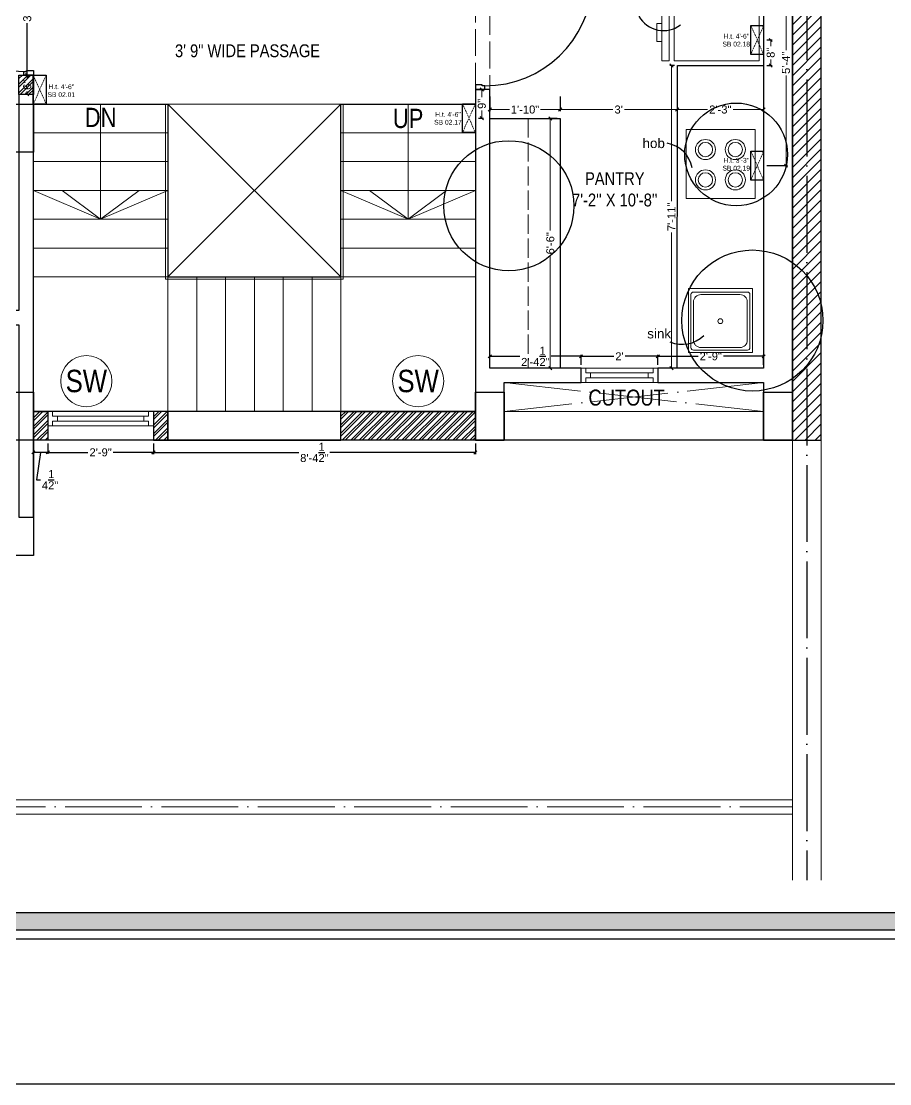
# Model space of a CAD drawing. Header units: millimetres. Extents: x 56222 to 3066687, y -650199 to -121287.
# Drawn here: x 148624.6 to 148895.7, y -177588 to -177256.2 of the extents above; entities that cross this region are included whole.
import ezdxf

# ---------------------------------------------------------------- set-up
doc = ezdxf.new("R2010")
doc.units = ezdxf.units.MM
doc.header["$MEASUREMENT"] = 0
doc.header["$PDMODE"] = 35
for name, pattern in [('ACAD_ISO02W100', [15, 12, -3]), ('ACAD_ISO04W100', [30, 24, -3, 0, -3]), ('DASHED', [0.75, 0.5, -0.25]), ('DASHED2', [0.375, 0.25, -0.125])]:
    doc.linetypes.add(name, pattern=pattern)
doc.layers.get('Defpoints').update_dxf_attribs({"color": 220})
for name, color, linetype in [('AR DOOR', 40, 'Continuous'), ('AR ELE-5', 134, 'Continuous'), ('str coll', 6, 'Continuous')]:
    doc.layers.add(name, color=color, linetype=linetype)
for name, color, linetype, lineweight in [('COLUMN', 1, 'Continuous', 30), ('dim05', 1, 'Continuous', 13), ('el', 7, 'Continuous', 20), ('ELEC-wires', 1, 'DASHED2', 13), ('Electrical', 84, 'Continuous', 30), ('FIRST FLOOR', 7, 'Continuous', 9), ('FIRST FLOOR ( TEXT )', 7, 'Continuous', 9), ('FIRST FLOOR_( PLine )_', 251, 'Continuous', 30), ('FIRST FLOOR_( STAIR )', 251, 'Continuous', 9), ('FURNITURE', 32, 'Continuous', 9), ('GROUND FLOOR', 7, 'Continuous', 9), ('GROUND FLOOR  ( DIM )', 7, 'Continuous', 9), ('GROUND FLOOR  ( HATCH )', 251, 'Continuous', 9), ('GROUND FLOOR  ( PLINE )', 251, 'Continuous', 30), ('Labelling', 1, 'Continuous', 25), ('NAME PLATE', 7, 'Continuous', 25), ('SECOND FLOOR ( DW_RAIL )', 7, 'Continuous', 9), ('wall', 7, 'Continuous', 30), ('X_PLOT', 1, 'Continuous', 9), ('XX~SLAB ( BEAM )~ ( DIM )', 7, 'Continuous', 9)]:
    doc.layers.add(name, color=color, linetype=linetype, lineweight=lineweight)
doc.layers.add('XX~SLAB ( PLINE )', color=251, linetype='Continuous', plot=False)
doc.styles.add('Arial', font='arial.ttf')
doc.styles.add("Cn_BT_0'-0", font='swissc.ttf')
doc.styles.add('Cn_BT_7', font='swissc.ttf', dxfattribs={"height": 7})
doc.styles.add('KATHA', font='swissc.ttf')
doc.styles.get("Standard").update_dxf_attribs({"font": 'arial.ttf', "height": 6})
doc.styles.add('style4', font='ARIALN.TTF')
doc.dimstyles.new('ISO-25', dxfattribs={"dimtxt": 2.5, "dimasz": 1, "dimexe": 0.5, "dimexo": 1, "dimtad": 0, "dimdec": 1, "dimlunit": 4, "dimtxsty": 'Standard', "dimblk": 'OBLIQUE', "dimcen": 2.5, "dimclrd": 1, "dimclre": 1, "dimclrt": 5, "dimadec": 0, "dimazin": 0, "dimtfac": 1, "dimtdec": 1, "dimtmove": 0, "dimatfit": 3, "dimfxl": 1, "dimlwd": -1, "dimarcsym": 0})
pattern_1 = [(45, (-603.2962, 0), (-1.325825215, 1.325825215), []), (45, (-602.4123, 0), (-1.325825215, 1.325825215), [])]

# ---------------------------------------------------------------- blocks, each defined once
blk = doc.blocks.new('LAYOUT FILE')
at = {"layer": 'NAME PLATE', "true_color": 0xd39e00}
h = blk.add_hatch(color=42, dxfattribs=at)
h.paths.add_polyline_path([(3346889.83, -513806.18), (3346889.83, -514260.7), (3347535.56, -514260.7), (3347535.56, -513806.18)])
h.paths.add_polyline_path([(3346894.36, -513810.71), (3347531.03, -513810.71), (3347531.03, -514256.17), (3346894.36, -514256.17)], flags=16)
at = {"layer": 'NAME PLATE', "color": 42, "true_color": 0xd39e00}
for points in [[(3346887.56, -513803.91), (3347537.83, -513803.91), (3347537.83, -514262.96), (3346887.56, -514262.96)], [(3346889.83, -513806.18), (3347535.56, -513806.18), (3347535.56, -514260.7), (3346889.83, -514260.7)], [(3346894.36, -513810.71), (3347531.03, -513810.71), (3347531.03, -514256.17), (3346894.36, -514256.17)]]:
    blk.add_lwpolyline(points, close=True, dxfattribs=at)
blk = doc.blocks.new('*U255')
for points in [[(0, 0), (0, 1120), (-30, 1120), (-30, 0)], [(40, 0), (0, 0), (0, -30), (-10, -30), (-10, -100), (40, -100)], [(-1160, 0), (-1120, 0), (-1120, -30), (-1110, -30), (-1110, -100), (-1160, -100)]]:
    blk.add_lwpolyline(points, close=True)
at = {"layer": 'AR ELE-5', "linetype": 'ByBlock', "ltscale": 15}
blk.add_arc((2, -1), 1122, 92.373, 179.9653, dxfattribs=at)
blk = doc.blocks.new('*U256')
for points in [[(-1160, 0), (-1120, 0), (-1120, 30), (-1110, 30), (-1110, 100), (-1160, 100)], [(0, 0), (0, -1120), (-30, -1120), (-30, 0)], [(40, 0), (0, 0), (0, 30), (-10, 30), (-10, 100), (40, 100)]]:
    blk.add_lwpolyline(points, close=True)
at = {"layer": 'AR ELE-5', "linetype": 'ByBlock', "ltscale": 15}
blk.add_arc((2, 1), 1122, 180.0347, 267.627, dxfattribs=at)
blk = doc.blocks.new("SINK 20'' X 20''")
at = {"layer": 'FURNITURE'}
for p, q in [((3351628.98, -518299.55), (3351628.98, -518283)), ((3351629.75, -518282.23), (3351646.6, -518282.23)), ((3351629.75, -518297.22), (3351629.75, -518285.33)), ((3351632.08, -518283), (3351644.24, -518283)), ((3351646.57, -518285.33), (3351646.57, -518297.22)), ((3351647.38, -518283), (3351647.38, -518299.55)), ((3351646.6, -518300.32), (3351629.75, -518300.32)), ((3351644.24, -518299.55), (3351632.08, -518299.55))]:
    blk.add_line(p, q, dxfattribs=at)
blk.add_lwpolyline([(3351648.16, -518281.09), (3351628.16, -518281.09), (3351628.16, -518301.09), (3351648.16, -518301.09)], close=True, dxfattribs=at)
blk.add_circle((3351638.16, -518291.28), 0.762, dxfattribs=at)
for centre, radius, start, end in [((3351629.75, -518283), 0.775, 90, 180), ((3351632.08, -518285.33), 2.32, 90, 180), ((3351644.24, -518285.33), 2.32, 0, 90), ((3351646.6, -518283), 0.775, 0, 90), ((3351632.08, -518297.22), 2.32, 180, 270), ((3351644.24, -518297.22), 2.32, 270, 0), ((3351629.75, -518299.55), 0.775, 180, 270), ((3351646.6, -518299.55), 0.775, 270, 0)]:
    blk.add_arc(centre, radius, start, end, dxfattribs=at)
blk = doc.blocks.new('sf sfs')
at = {"layer": 'FURNITURE'}
blk.add_line((3348685.97, -514612.12), (3348664.42, -514612.12), dxfattribs=at)
blk.add_lwpolyline([(3348664.42, -514612.12), (3348664.42, -514590.57), (3348685.97, -514590.57), (3348685.97, -514612.12)], dxfattribs=at)
for centre, radius in [((3348670.49, -514596.83), 3.14), ((3348670.49, -514596.83), 2.24), ((3348679.82, -514596.83), 3.14), ((3348679.82, -514596.83), 2.24), ((3348670.49, -514606.3), 3.14), ((3348670.49, -514606.3), 2.24), ((3348679.82, -514606.3), 3.14), ((3348679.82, -514606.3), 2.24)]:
    blk.add_circle(centre, radius, dxfattribs=at)
blk = doc.blocks.new('_Oblique')
at = {"layer": 'wall', "color": 0, "lineweight": -2}
blk.add_line((-0.5, -0.5), (0.5, 0.5), dxfattribs=at)
blk = doc.blocks.new('*D445')
at = {"layer": 'Defpoints', "color": 0, "transparency": 16777216}
for p in [(148770.85, -177278.73), (148792.85, -177278.73), (148792.85, -177283.78)]:
    blk.add_point(p, dxfattribs=at)
at = {"layer": 'dim05', "color": 1, "linetype": 'Continuous', "lineweight": -2, "transparency": 16777216}
for p, q in [((148770.85, -177279.73), (148770.85, -177284.28)), ((148792.85, -177279.73), (148792.85, -177284.28))]:
    blk.add_line(p, q, dxfattribs=at)
at = {"layer": 'dim05', "color": 1, "linetype": 'Continuous', "transparency": 16777216}
for p, q in [((148770.85, -177283.78), (148777.05, -177283.78)), ((148792.85, -177283.78), (148786.65, -177283.78))]:
    blk.add_line(p, q, dxfattribs=at)
at = {"layer": 'dim05', "color": 1, "transparency": 16777216, "rotation": 180}
blk.add_blockref('_Oblique', (148770.85, -177283.78), dxfattribs=at)
at = {"layer": 'dim05', "color": 1, "transparency": 16777216}
blk.add_blockref('_Oblique', (148792.85, -177283.78), dxfattribs=at)
at = {"layer": 'dim05', "color": 5, "lineweight": 25, "transparency": 16777216, "insert": (148781.85, -177283.78), "char_height": 2.5, "attachment_point": 5, "style": 'Arial'}
blk.add_mtext('1\'-10"', dxfattribs=at)
blk = doc.blocks.new('*D446')
at = {"layer": 'Defpoints', "color": 0, "transparency": 16777216}
for p in [(148792.85, -177278.73), (148829.32, -177283.78), (148829.32, -177283.9)]:
    blk.add_point(p, dxfattribs=at)
at = {"layer": 'dim05', "color": 1, "linetype": 'Continuous', "lineweight": -2, "transparency": 16777216}
for p, q in [((148792.85, -177279.73), (148792.85, -177284.28)), ((148829.32, -177282.9), (148829.32, -177283.28))]:
    blk.add_line(p, q, dxfattribs=at)
at = {"layer": 'dim05', "color": 1, "linetype": 'Continuous', "transparency": 16777216}
for p, q in [((148792.85, -177283.78), (148809.31, -177283.78)), ((148829.32, -177283.78), (148812.86, -177283.78))]:
    blk.add_line(p, q, dxfattribs=at)
at = {"layer": 'dim05', "color": 1, "transparency": 16777216, "rotation": 180}
blk.add_blockref('_Oblique', (148792.85, -177283.78), dxfattribs=at)
at = {"layer": 'dim05', "color": 1, "transparency": 16777216}
blk.add_blockref('_Oblique', (148829.32, -177283.78), dxfattribs=at)
at = {"layer": 'dim05', "color": 5, "lineweight": 25, "transparency": 16777216, "insert": (148811.08, -177283.78), "char_height": 2.5, "attachment_point": 5, "style": 'Arial'}
blk.add_mtext("3'", dxfattribs=at)
blk = doc.blocks.new('*D447')
at = {"layer": 'Defpoints', "color": 0, "transparency": 16777216}
for p in [(148829.32, -177283.9), (148856.35, -177283.78), (148856.35, -177284.16)]:
    blk.add_point(p, dxfattribs=at)
at = {"layer": 'dim05', "color": 1, "linetype": 'Continuous', "lineweight": -2, "transparency": 16777216}
for p, q in [((148829.32, -177282.9), (148829.32, -177283.28)), ((148856.35, -177283.16), (148856.35, -177283.28))]:
    blk.add_line(p, q, dxfattribs=at)
at = {"layer": 'dim05', "color": 1, "linetype": 'Continuous', "transparency": 16777216}
for p, q in [((148829.32, -177283.78), (148838.86, -177283.78)), ((148856.35, -177283.78), (148846.8, -177283.78))]:
    blk.add_line(p, q, dxfattribs=at)
at = {"layer": 'dim05', "color": 1, "transparency": 16777216, "rotation": 180}
blk.add_blockref('_Oblique', (148829.32, -177283.78), dxfattribs=at)
at = {"layer": 'dim05', "color": 1, "transparency": 16777216}
blk.add_blockref('_Oblique', (148856.35, -177283.78), dxfattribs=at)
at = {"layer": 'dim05', "color": 5, "lineweight": 25, "transparency": 16777216, "insert": (148842.83, -177283.78), "char_height": 2.5, "attachment_point": 5, "style": 'Arial'}
blk.add_mtext('2\'-3"', dxfattribs=at)
blk = doc.blocks.new('*D448')
at = {"layer": 'Defpoints', "color": 0, "transparency": 16777216}
for p in [(148792.85, -177286.54), (148789.75, -177364.54), (148792.85, -177364.54)]:
    blk.add_point(p, dxfattribs=at)
at = {"layer": 'dim05', "color": 1, "linetype": 'Continuous', "lineweight": -2, "transparency": 16777216}
for p, q in [((148791.85, -177286.54), (148789.25, -177286.54)), ((148791.85, -177364.54), (148789.25, -177364.54))]:
    blk.add_line(p, q, dxfattribs=at)
at = {"layer": 'dim05', "color": 1, "linetype": 'Continuous', "transparency": 16777216}
for p, q in [((148789.75, -177286.54), (148789.75, -177321.59)), ((148789.75, -177364.54), (148789.75, -177329.5))]:
    blk.add_line(p, q, dxfattribs=at)
at = {"layer": 'dim05', "color": 1, "transparency": 16777216}
for p, rotation in [((148789.75, -177286.54), 90), ((148789.75, -177364.54), 270)]:
    blk.add_blockref('_Oblique', p, dxfattribs=dict(at, rotation=rotation))
at = {"layer": 'dim05', "color": 5, "lineweight": 25, "transparency": 16777216, "insert": (148789.75, -177325.54), "char_height": 2.5, "attachment_point": 5, "rotation": 90, "style": 'Arial'}
blk.add_mtext('6\'-6"', dxfattribs=at)
blk = doc.blocks.new('*D449')
at = {"layer": 'Defpoints', "color": 0, "transparency": 16777216}
for p in [(148829.48, -177270.04), (148827.55, -177364.54), (148829.35, -177364.54)]:
    blk.add_point(p, dxfattribs=at)
at = {"layer": 'dim05', "color": 1, "linetype": 'Continuous', "lineweight": -2, "transparency": 16777216}
for p, q in [((148828.48, -177270.04), (148827.05, -177270.04)), ((148828.35, -177364.54), (148827.05, -177364.54))]:
    blk.add_line(p, q, dxfattribs=at)
at = {"layer": 'dim05', "color": 1, "linetype": 'Continuous', "transparency": 16777216}
for p, q in [((148827.55, -177270.04), (148827.55, -177312.38)), ((148827.55, -177364.54), (148827.55, -177322.2))]:
    blk.add_line(p, q, dxfattribs=at)
at = {"layer": 'dim05', "color": 1, "transparency": 16777216}
for p, rotation in [((148827.55, -177270.04), 90), ((148827.55, -177364.54), 270)]:
    blk.add_blockref('_Oblique', p, dxfattribs=dict(at, rotation=rotation))
at = {"layer": 'dim05', "color": 5, "lineweight": 25, "transparency": 16777216, "insert": (148827.55, -177317.29), "char_height": 2.5, "attachment_point": 5, "rotation": 90, "style": 'Arial'}
blk.add_mtext('7\'-11"', dxfattribs=at)
blk = doc.blocks.new('*D501')
at = {"layer": 'Defpoints', "color": 0, "transparency": 16777216}
for p in [(148632.85, -177387.04), (148665.85, -177387.04), (148665.85, -177390.84)]:
    blk.add_point(p, dxfattribs=at)
at = {"layer": 'dim05', "color": 5, "linetype": 'Continuous', "lineweight": -2, "transparency": 16777216}
for p, q in [((148632.85, -177388.04), (148632.85, -177391.34)), ((148665.85, -177388.04), (148665.85, -177391.34))]:
    blk.add_line(p, q, dxfattribs=at)
at = {"layer": 'dim05', "color": 5, "linetype": 'Continuous', "lineweight": 30, "transparency": 16777216}
for p, q in [((148632.85, -177390.84), (148645.38, -177390.84)), ((148665.85, -177390.84), (148653.32, -177390.84))]:
    blk.add_line(p, q, dxfattribs=at)
at = {"layer": 'dim05', "color": 5, "lineweight": 30, "transparency": 16777216, "rotation": 180}
blk.add_blockref('_Oblique', (148632.85, -177390.84), dxfattribs=at)
at = {"layer": 'dim05', "color": 5, "lineweight": 30, "transparency": 16777216}
blk.add_blockref('_Oblique', (148665.85, -177390.84), dxfattribs=at)
at = {"layer": 'dim05', "color": 5, "lineweight": 30, "transparency": 16777216, "insert": (148649.35, -177390.84), "char_height": 2.5, "attachment_point": 5, "style": 'Arial'}
blk.add_mtext('2\'-9"', dxfattribs=at)
blk = doc.blocks.new('*D502')
at = {"layer": 'Defpoints', "color": 0, "transparency": 16777216}
for p in [(148799.34, -177360.84), (148770.85, -177364.54), (148799.34, -177364.54)]:
    blk.add_point(p, dxfattribs=at)
at = {"layer": 'dim05', "color": 5, "linetype": 'Continuous', "lineweight": -2, "transparency": 16777216}
for p, q in [((148770.85, -177363.54), (148770.85, -177360.34)), ((148799.34, -177363.54), (148799.34, -177360.34))]:
    blk.add_line(p, q, dxfattribs=at)
at = {"layer": 'dim05', "color": 5, "linetype": 'Continuous', "lineweight": 30, "transparency": 16777216}
for p, q in [((148770.85, -177360.84), (148780.21, -177360.84)), ((148799.34, -177360.84), (148789.98, -177360.84))]:
    blk.add_line(p, q, dxfattribs=at)
at = {"layer": 'dim05', "color": 5, "lineweight": 30, "transparency": 16777216, "rotation": 180}
blk.add_blockref('_Oblique', (148770.85, -177360.84), dxfattribs=at)
at = {"layer": 'dim05', "color": 5, "lineweight": 30, "transparency": 16777216}
blk.add_blockref('_Oblique', (148799.34, -177360.84), dxfattribs=at)
at = {"layer": 'dim05', "color": 5, "lineweight": 30, "transparency": 16777216, "insert": (148785.09, -177360.84), "char_height": 2.5, "attachment_point": 5, "style": 'Arial'}
blk.add_mtext('2\'-4{\\H1x;\\S1/2;}"', dxfattribs=at)
blk = doc.blocks.new('*D503')
at = {"layer": 'Defpoints', "color": 0, "transparency": 16777216}
for p in [(148823.34, -177360.84), (148799.34, -177364.54), (148823.34, -177364.54)]:
    blk.add_point(p, dxfattribs=at)
at = {"layer": 'dim05', "color": 5, "linetype": 'Continuous', "lineweight": -2, "transparency": 16777216}
for p, q in [((148799.34, -177363.54), (148799.34, -177360.34)), ((148823.34, -177363.54), (148823.34, -177360.34))]:
    blk.add_line(p, q, dxfattribs=at)
at = {"layer": 'dim05', "color": 5, "linetype": 'Continuous', "lineweight": 30, "transparency": 16777216}
for p, q in [((148799.34, -177360.84), (148809.55, -177360.84)), ((148823.34, -177360.84), (148813.14, -177360.84))]:
    blk.add_line(p, q, dxfattribs=at)
at = {"layer": 'dim05', "color": 5, "lineweight": 30, "transparency": 16777216, "rotation": 180}
blk.add_blockref('_Oblique', (148799.34, -177360.84), dxfattribs=at)
at = {"layer": 'dim05', "color": 5, "lineweight": 30, "transparency": 16777216}
blk.add_blockref('_Oblique', (148823.34, -177360.84), dxfattribs=at)
at = {"layer": 'dim05', "color": 5, "lineweight": 30, "transparency": 16777216, "insert": (148811.34, -177360.84), "char_height": 2.5, "attachment_point": 5, "style": 'Arial'}
blk.add_mtext("2'", dxfattribs=at)
blk = doc.blocks.new('*D504')
at = {"layer": 'Defpoints', "color": 0, "transparency": 16777216}
for p in [(148856.35, -177360.84), (148823.34, -177364.54), (148856.35, -177364.54)]:
    blk.add_point(p, dxfattribs=at)
at = {"layer": 'dim05', "color": 5, "linetype": 'Continuous', "lineweight": -2, "transparency": 16777216}
for p, q in [((148823.34, -177363.54), (148823.34, -177360.34)), ((148856.35, -177363.54), (148856.35, -177360.34))]:
    blk.add_line(p, q, dxfattribs=at)
at = {"layer": 'dim05', "color": 5, "linetype": 'Continuous', "lineweight": 30, "transparency": 16777216}
for p, q in [((148823.34, -177360.84), (148835.88, -177360.84)), ((148856.35, -177360.84), (148843.81, -177360.84))]:
    blk.add_line(p, q, dxfattribs=at)
at = {"layer": 'dim05', "color": 5, "lineweight": 30, "transparency": 16777216, "rotation": 180}
blk.add_blockref('_Oblique', (148823.34, -177360.84), dxfattribs=at)
at = {"layer": 'dim05', "color": 5, "lineweight": 30, "transparency": 16777216}
blk.add_blockref('_Oblique', (148856.35, -177360.84), dxfattribs=at)
at = {"layer": 'dim05', "color": 5, "lineweight": 30, "transparency": 16777216, "insert": (148839.84, -177360.84), "char_height": 2.5, "attachment_point": 5, "style": 'Arial'}
blk.add_mtext('2\'-9"', dxfattribs=at)
blk = doc.blocks.new('*D505')
at = {"layer": 'Defpoints', "color": 0, "transparency": 16777216}
for p in [(148665.85, -177387.04), (148766.35, -177387.04), (148766.35, -177390.86)]:
    blk.add_point(p, dxfattribs=at)
at = {"layer": 'dim05', "color": 5, "linetype": 'Continuous', "lineweight": -2, "transparency": 16777216}
for p, q in [((148665.85, -177388.04), (148665.85, -177391.36)), ((148766.35, -177388.04), (148766.35, -177391.36))]:
    blk.add_line(p, q, dxfattribs=at)
at = {"layer": 'dim05', "color": 5, "linetype": 'Continuous', "lineweight": 30, "transparency": 16777216}
for p, q in [((148665.85, -177390.86), (148711.24, -177390.86)), ((148766.35, -177390.86), (148720.96, -177390.86))]:
    blk.add_line(p, q, dxfattribs=at)
at = {"layer": 'dim05', "color": 5, "lineweight": 30, "transparency": 16777216, "rotation": 180}
blk.add_blockref('_Oblique', (148665.85, -177390.86), dxfattribs=at)
at = {"layer": 'dim05', "color": 5, "lineweight": 30, "transparency": 16777216}
blk.add_blockref('_Oblique', (148766.35, -177390.86), dxfattribs=at)
at = {"layer": 'dim05', "color": 5, "lineweight": 30, "transparency": 16777216, "insert": (148716.1, -177390.86), "char_height": 2.5, "attachment_point": 5, "style": 'Arial'}
blk.add_mtext('8\'-4{\\H1x;\\S1/2;}"', dxfattribs=at)
blk = doc.blocks.new('*D511')
at = {"layer": 'Defpoints', "color": 0, "transparency": 16777216}
for p in [(148626.45, -177273.04), (148628.35, -177273.04), (148628.35, -177279.04)]:
    blk.add_point(p, dxfattribs=at)
at = {"layer": 'dim05', "color": 5, "linetype": 'Continuous', "lineweight": -2, "transparency": 16777216}
for p, q in [((148627.35, -177273.04), (148625.95, -177273.04)), ((148627.35, -177279.04), (148625.95, -177279.04))]:
    blk.add_line(p, q, dxfattribs=at)
at = {"layer": 'dim05', "color": 5, "linetype": 'Continuous', "lineweight": 30, "transparency": 16777216}
for p, q in [((148626.45, -177273.04), (148626.45, -177273.97)), ((148626.45, -177279.04), (148626.45, -177278.11))]:
    blk.add_line(p, q, dxfattribs=at)
at = {"layer": 'dim05', "color": 5, "lineweight": 30, "transparency": 16777216}
for p, rotation in [((148626.45, -177273.04), 90), ((148626.45, -177279.04), 270)]:
    blk.add_blockref('_Oblique', p, dxfattribs=dict(at, rotation=rotation))
at = {"layer": 'dim05', "color": 5, "lineweight": 30, "transparency": 16777216, "insert": (148626.45, -177276.04), "char_height": 2.5, "attachment_point": 5, "rotation": 90, "style": 'Arial'}
blk.add_mtext('6"', dxfattribs=at)
blk = doc.blocks.new('*D512')
at = {"layer": 'Defpoints', "color": 0, "transparency": 16777216}
for p in [(148626.45, -177237.04), (148631.29, -177237.04), (148626.45, -177273.04)]:
    blk.add_point(p, dxfattribs=at)
at = {"layer": 'dim05', "color": 5, "linetype": 'Continuous', "lineweight": -2, "transparency": 16777216}
for p, q in [((148630.29, -177237.04), (148625.95, -177237.04)), ((148627.45, -177273.04), (148626.95, -177273.04))]:
    blk.add_line(p, q, dxfattribs=at)
at = {"layer": 'dim05', "color": 5, "linetype": 'Continuous', "lineweight": 30, "transparency": 16777216}
for p, q in [((148626.45, -177237.04), (148626.45, -177253.27)), ((148626.45, -177273.04), (148626.45, -177256.82))]:
    blk.add_line(p, q, dxfattribs=at)
at = {"layer": 'dim05', "color": 5, "lineweight": 30, "transparency": 16777216}
for p, rotation in [((148626.45, -177237.04), 90), ((148626.45, -177273.04), 270)]:
    blk.add_blockref('_Oblique', p, dxfattribs=dict(at, rotation=rotation))
at = {"layer": 'dim05', "color": 5, "lineweight": 30, "transparency": 16777216, "insert": (148626.45, -177255.04), "char_height": 2.5, "attachment_point": 5, "rotation": 90, "style": 'Arial'}
blk.add_mtext("3'", dxfattribs=at)
blk = doc.blocks.new('*D572')
at = {"layer": 'Defpoints', "color": 0, "transparency": 16777216}
for p in [(148628.35, -177387.04), (148632.85, -177387.04), (148628.35, -177390.84)]:
    blk.add_point(p, dxfattribs=at)
at = {"layer": 'dim05', "color": 5, "linetype": 'Continuous', "lineweight": -2, "transparency": 16777216}
for p, q in [((148628.35, -177388.04), (148628.35, -177391.34)), ((148632.85, -177388.04), (148632.85, -177391.34))]:
    blk.add_line(p, q, dxfattribs=at)
at = {"layer": 'dim05', "color": 5, "linetype": 'Continuous', "lineweight": 30, "transparency": 16777216}
for p, q in [((148632.85, -177390.84), (148628.35, -177390.84)), ((148630.6, -177390.84), (148629.31, -177399.38)), ((148629.31, -177399.38), (148630.56, -177399.38))]:
    blk.add_line(p, q, dxfattribs=at)
at = {"layer": 'dim05', "color": 5, "lineweight": 30, "transparency": 16777216, "rotation": 180}
blk.add_blockref('_Oblique', (148628.35, -177390.84), dxfattribs=at)
at = {"layer": 'dim05', "color": 5, "lineweight": 30, "transparency": 16777216}
blk.add_blockref('_Oblique', (148632.85, -177390.84), dxfattribs=at)
at = {"layer": 'dim05', "color": 5, "lineweight": 30, "transparency": 16777216, "insert": (148633.58, -177399.38), "char_height": 2.5, "attachment_point": 5, "style": 'Arial'}
blk.add_mtext('4{\\H1x;\\S1/2;}"', dxfattribs=at)
blk = doc.blocks.new('6616')
at = {"color": 242, "linetype": 'DASHED', "true_color": 0xcd2027}
for p, q in [((386784.79, -36915.77), (386775.78, -36911.78)), ((386784.79, -36911.78), (386775.78, -36915.77))]:
    blk.add_line(p, q, dxfattribs=at)
at = {"layer": 'ELEC-wires', "color": 5, "linetype": 'ByBlock', "lineweight": 30, "ltscale": 4}
blk.add_lwpolyline([(386775.78, -36911.78), (386784.79, -36911.78), (386784.79, -36915.77), (386775.78, -36915.77)], close=True, dxfattribs=at)
blk = doc.blocks.new('*D833')
at = {"layer": 'Defpoints', "color": 0, "transparency": 16777216}
for p in [(148856.35, -177262.04), (148858.55, -177262.04), (148856.35, -177270.04)]:
    blk.add_point(p, dxfattribs=at)
at = {"layer": 'dim05', "color": 1, "linetype": 'Continuous', "lineweight": -2, "transparency": 16777216}
for p, q in [((148857.35, -177262.04), (148859.05, -177262.04)), ((148857.35, -177270.04), (148859.05, -177270.04))]:
    blk.add_line(p, q, dxfattribs=at)
at = {"layer": 'dim05', "color": 1, "linetype": 'Continuous', "transparency": 16777216}
for p, q in [((148858.55, -177262.04), (148858.55, -177263.98)), ((148858.55, -177270.04), (148858.55, -177268.11))]:
    blk.add_line(p, q, dxfattribs=at)
at = {"layer": 'dim05', "color": 1, "transparency": 16777216}
for p, rotation in [((148858.55, -177262.04), 90), ((148858.55, -177270.04), 270)]:
    blk.add_blockref('_Oblique', p, dxfattribs=dict(at, rotation=rotation))
at = {"layer": 'dim05', "color": 5, "lineweight": 25, "transparency": 16777216, "insert": (148858.55, -177266.04), "char_height": 2.5, "attachment_point": 5, "rotation": 90, "style": 'Arial'}
blk.add_mtext('8"', dxfattribs=at)
blk = doc.blocks.new('*D834')
at = {"layer": 'Defpoints', "color": 0, "transparency": 16777216}
for p in [(148856.35, -177237.04), (148856.35, -177301.29), (148863.33, -177301.29)]:
    blk.add_point(p, dxfattribs=at)
at = {"layer": 'dim05', "color": 1, "linetype": 'Continuous', "lineweight": -2, "transparency": 16777216}
for p, q in [((148857.35, -177237.04), (148863.83, -177237.04)), ((148857.35, -177301.29), (148863.83, -177301.29))]:
    blk.add_line(p, q, dxfattribs=at)
at = {"layer": 'dim05', "color": 1, "linetype": 'Continuous', "transparency": 16777216}
for p, q in [((148863.33, -177237.04), (148863.33, -177265.22)), ((148863.33, -177301.29), (148863.33, -177273.11))]:
    blk.add_line(p, q, dxfattribs=at)
at = {"layer": 'dim05', "color": 1, "transparency": 16777216}
for p, rotation in [((148863.33, -177237.04), 90), ((148863.33, -177301.29), 270)]:
    blk.add_blockref('_Oblique', p, dxfattribs=dict(at, rotation=rotation))
at = {"layer": 'dim05', "color": 5, "lineweight": 25, "transparency": 16777216, "insert": (148863.33, -177269.17), "char_height": 2.5, "attachment_point": 5, "rotation": 90, "style": 'Arial'}
blk.add_mtext('5\'-4"', dxfattribs=at)
blk = doc.blocks.new('*D835')
at = {"layer": 'Defpoints', "color": 0, "transparency": 16777216}
for p in [(148766.35, -177277.54), (148766.35, -177286.45), (148768.37, -177286.45)]:
    blk.add_point(p, dxfattribs=at)
at = {"layer": 'dim05', "color": 1, "linetype": 'Continuous', "lineweight": -2, "transparency": 16777216}
for p, q in [((148767.35, -177277.54), (148768.87, -177277.54)), ((148767.35, -177286.45), (148768.87, -177286.45))]:
    blk.add_line(p, q, dxfattribs=at)
at = {"layer": 'dim05', "color": 1, "linetype": 'Continuous', "transparency": 16777216}
for p, q in [((148768.37, -177277.54), (148768.37, -177279.93)), ((148768.37, -177286.45), (148768.37, -177284.06))]:
    blk.add_line(p, q, dxfattribs=at)
at = {"layer": 'dim05', "color": 1, "transparency": 16777216}
for p, rotation in [((148768.37, -177277.54), 90), ((148768.37, -177286.45), 270)]:
    blk.add_blockref('_Oblique', p, dxfattribs=dict(at, rotation=rotation))
at = {"layer": 'dim05', "color": 5, "lineweight": 25, "transparency": 16777216, "insert": (148768.37, -177281.99), "char_height": 2.5, "attachment_point": 5, "rotation": 90, "style": 'Arial'}
blk.add_mtext('9"', dxfattribs=at)

msp = doc.modelspace()

# ---------------------------------------------------------------- hatches: boundary and pattern name
at = {"layer": 'GROUND FLOOR  ( HATCH )'}
h = msp.add_hatch(dxfattribs=at)
h.set_pattern_fill('ANSI31', color=6, scale=18, style=0)
h.set_pattern_definition([(45, (32333.6614, -14773.8683), (-1.590990258, 1.590990258), [])])
h.paths.add_polyline_path([(148874.3473, -177043.5427), (148865.3473, -177043.5427), (148865.3473, -177387.0427), (148874.3473, -177387.0427)])
at = {"layer": 'GROUND FLOOR  ( PLINE )', "lineweight": 5}
h = msp.add_hatch(dxfattribs=at)
h.set_pattern_fill('ANSI32', color=3, scale=5)
h.set_pattern_definition(pattern_1)
h.paths.add_polyline_path([(148628.3473, -177273.0427), (148623.8473, -177273.0427), (148623.8473, -177279.0427), (148628.3473, -177279.0427)])
h = msp.add_hatch(dxfattribs=at)
h.set_pattern_fill('ANSI32', color=3, scale=5)
h.set_pattern_definition(pattern_1)
h.paths.add_polyline_path([(148632.8473, -177378.0427), (148628.3473, -177378.0427), (148628.3473, -177387.0427), (148632.8473, -177387.0427)])
h.paths.add_polyline_path([(148670.3473, -177378.0427), (148665.8473, -177378.0427), (148665.8473, -177387.0427), (148670.3473, -177387.0427)])
h.paths.add_polyline_path([(148766.3473, -177378.0427), (148724.3473, -177378.0427), (148724.3473, -177387.0427), (148766.3473, -177387.0427)])
h.paths.add_polyline_path([(148766.3473, -177378.0427), (148766.3473, -177387.0427)], flags=17)

# ---------------------------------------------------------------- linework, layer by layer
at = {"layer": 'COLUMN'}
for points in [[(148619.3473, -177282.0427), (148628.3473, -177282.0427), (148628.3473, -177297.0427), (148619.3473, -177297.0427)], [(148619.3473, -177372.0427), (148628.3473, -177372.0427), (148628.3473, -177387.0427), (148619.3473, -177387.0427)], [(148766.3473, -177372.0427), (148775.3473, -177372.0427), (148775.3473, -177387.0427), (148766.3473, -177387.0427)], [(148856.3473, -177372.0427), (148865.3473, -177372.0427), (148865.3473, -177387.0427), (148856.3473, -177387.0427)]]:
    msp.add_lwpolyline(points, close=True, dxfattribs=at)
at = {"layer": 'FIRST FLOOR'}
for p, q in [((148865.3473, -177076.5427), (148865.3473, -177387.0427)), ((148856.3473, -177237.0427), (148856.3473, -177364.5427)), ((148628.3473, -177411.0427), (148628.3473, -177273.0427)), ((148766.3473, -177277.5427), (148770.8473, -177277.5427)), ((148766.3473, -177279.0427), (148766.3473, -177387.0427)), ((148770.8473, -177279.0427), (148770.8473, -177364.5427)), ((148628.3473, -177297.0427), (148623.8473, -177297.0427)), ((148770.8473, -177364.5427), (148856.3473, -177364.5427)), ((148799.3423, -177369.0427), (148799.3423, -177364.5427)), ((148799.3423, -177369.0427), (148799.3423, -177364.5427)), ((148823.3423, -177364.5427), (148823.3423, -177369.0427)), ((148799.3423, -177369.0427), (148856.3473, -177369.0427)), ((148856.3473, -177369.0427), (148856.3473, -177387.0427)), ((148766.3473, -177378.0427), (148628.3473, -177378.0427)), ((148670.3473, -177378.0427), (148670.3473, -177387.0427)), ((148856.3473, -177378.0427), (148775.3473, -177378.0427)), ((148865.3473, -177387.0427), (148619.3473, -177387.0427))]:
    msp.add_line(p, q, dxfattribs=at)
at = {"layer": 'FIRST FLOOR', "linetype": 'ACAD_ISO02W100', "ltscale": 0.7}
msp.add_lwpolyline([(148770.8473, -177277.5427), (148766.3473, -177277.5427), (148766.3473, -177241.5427), (148770.8473, -177241.5427)], close=True, dxfattribs=at)
at = {"layer": 'FIRST FLOOR_( PLine )_'}
for points in [[(148865.3473, -177076.5427), (148820.3473, -177076.5427), (148820.3473, -177081.0427), (148856.3473, -177081.0427), (148856.3473, -177232.5427), (148766.3473, -177232.5427), (148766.3473, -177237.0427), (148856.3473, -177237.0427), (148856.3473, -177364.5427), (148823.3423, -177364.5427), (148823.3423, -177369.0427), (148856.3473, -177369.0427), (148856.3473, -177387.0427), (148865.3473, -177387.0427)], [(148770.8473, -177277.5427), (148766.3473, -177277.5427), (148766.3473, -177387.0427), (148770.8473, -177387.0427), (148775.3473, -177387.0427), (148775.3473, -177369.0427), (148799.3423, -177369.0427), (148799.3423, -177364.5427), (148770.8473, -177364.5427)], [(148628.3473, -177279.0427), (148623.8473, -177279.0427), (148623.8473, -177346.5427), (148602.8473, -177346.5427), (148602.8473, -177351.0427), (148623.8473, -177351.0427), (148623.8473, -177411.0427), (148628.3473, -177411.0427)], [(148724.3473, -177378.0427), (148670.3473, -177378.0427), (148670.3473, -177382.5427), (148670.3473, -177387.0427), (148724.3473, -177387.0427)]]:
    msp.add_lwpolyline(points, close=True, dxfattribs=at)
at = {"layer": 'FIRST FLOOR_( STAIR )'}
for p, q in [((148670.3473, -177282.0427), (148628.3473, -177282.0427)), ((148670.3473, -177282.0427), (148670.3473, -177378.0427)), ((148766.3473, -177282.0427), (148724.3473, -177282.0427)), ((148724.3473, -177282.0427), (148724.3473, -177378.0427)), ((148670.3473, -177291.0427), (148628.3473, -177291.0427)), ((148766.3473, -177291.0427), (148724.3473, -177291.0427)), ((148670.3473, -177300.0427), (148628.3473, -177300.0427)), ((148766.3473, -177300.0427), (148724.3473, -177300.0427)), ((148670.3473, -177309.0427), (148628.3473, -177309.0427)), ((148766.3473, -177309.0427), (148724.3473, -177309.0427)), ((148670.3473, -177318.0427), (148628.3473, -177318.0427)), ((148766.3473, -177318.0427), (148724.3473, -177318.0427)), ((148670.3473, -177327.0427), (148628.3473, -177327.0427)), ((148766.3473, -177327.0427), (148724.3473, -177327.0427)), ((148766.3473, -177336.0427), (148628.3473, -177336.0427)), ((148679.3473, -177336.0427), (148679.3473, -177378.0427)), ((148688.3473, -177336.0427), (148688.3473, -177378.0427)), ((148697.3473, -177336.0427), (148697.3473, -177378.0427)), ((148706.3473, -177336.0427), (148706.3473, -177378.0427)), ((148715.3473, -177336.0427), (148715.3473, -177378.0427))]:
    msp.add_line(p, q, dxfattribs=at)
for points in [[(148649.3473, -177318.0427), (148670.3473, -177309.0427), (148661.3473, -177309.0427), (148649.3473, -177318.0427), (148628.3473, -177309.0427), (148637.3473, -177309.0427), (148649.3473, -177318.0427), (148649.3473, -177282.0427)], [(148745.3473, -177318.0427), (148766.3473, -177309.0427), (148757.3473, -177309.0427), (148745.3473, -177318.0427), (148724.3473, -177309.0427), (148733.3473, -177309.0427), (148745.3473, -177318.0427), (148745.3473, -177282.0427)]]:
    msp.add_lwpolyline(points, dxfattribs=at)
msp.add_lwpolyline([(148669.6473, -177282.0427), (148670.3473, -177282.0427), (148670.3473, -177336.0427), (148724.3473, -177336.0427), (148724.3473, -177282.0427), (148725.0473, -177282.0427), (148725.0473, -177336.7427), (148669.6473, -177336.7427), (148669.6473, -177282.0427)], close=True, dxfattribs=at)
at = {"layer": 'FURNITURE', "lineweight": 30}
for p, q in [((148829.313, -177364.5427), (148829.4752, -177270.0427)), ((148829.4751, -177270.0427), (148856.3484, -177270.0427)), ((148770.8473, -177286.5427), (148792.8473, -177286.5427)), ((148792.8473, -177286.5427), (148792.8473, -177364.5427))]:
    msp.add_line(p, q, dxfattribs=at)
at = {"layer": 'FURNITURE', "linetype": 'ACAD_ISO02W100', "ltscale": 0.5}
msp.add_line((148782.8473, -177286.5427), (148782.8473, -177364.5427), dxfattribs=at)
at = {"layer": 'FURNITURE'}
for points in [[(148824.6135, -177268.5414), (148826.8266, -177268.5414), (148826.7408, -177238.5427), (148824.5277, -177238.5427)], [(148828.3758, -177268.5414), (148854.9332, -177268.5414), (148854.8473, -177238.5427), (148828.29, -177238.5427)]]:
    msp.add_lwpolyline(points, close=True, dxfattribs=at)
at = {"layer": 'FURNITURE', "flags": 128}
msp.add_lwpolyline([(148824.5706, -177262.4905), (148822.9928, -177262.4905), (148822.9928, -177256.8633), (148824.5706, -177256.8633)], dxfattribs=at)
at = {"layer": 'GROUND FLOOR'}
for p, q in [((148865.3473, -177003.4938), (148865.3473, -177524.4266)), ((148874.3473, -177003.4938), (148874.3473, -177524.4266)), ((148865.3473, -177387.0427), (148865.3473, -177524.4266)), ((148369.5973, -177499.2927), (148865.3473, -177499.2927)), ((148365.0973, -177503.7927), (148865.3473, -177503.7927))]:
    msp.add_line(p, q, dxfattribs=at)
at = {"layer": 'GROUND FLOOR', "color": 1, "linetype": 'ACAD_ISO04W100'}
for p, q in [((148869.8473, -177003.4938), (148869.8473, -177387.0427)), ((148775.3473, -177369.0427), (148856.3473, -177378.0427)), ((148856.3473, -177369.0427), (148775.3473, -177378.0427))]:
    msp.add_line(p, q, dxfattribs=at)
msp.add_lwpolyline([(148865.3473, -177039.0427), (148367.3473, -177039.0427), (148367.3473, -177501.5427), (148865.3473, -177501.5427)], dxfattribs=at)
at = {"layer": 'GROUND FLOOR', "color": 6, "lineweight": 30}
msp.add_lwpolyline([(148874.3473, -177043.5427), (148865.3473, -177043.5427), (148865.3473, -177387.0427), (148874.3473, -177387.0427)], close=True, dxfattribs=at)
at = {"layer": 'GROUND FLOOR'}
msp.add_lwpolyline([(148670.3473, -177282.0427), (148670.3473, -177336.0427), (148724.3473, -177336.0427), (148724.3473, -177282.0427)], dxfattribs=at)
at = {"layer": 'GROUND FLOOR  ( DIM )', "color": 5}
for centre in [(148644.9007, -177368.5909), (148748.4813, -177368.5909)]:
    msp.add_circle(centre, 8, dxfattribs=at)
at = {"layer": 'GROUND FLOOR  ( PLINE )', "color": 3}
for points in [[(148628.3473, -177279.0427), (148623.8473, -177279.0427), (148623.8473, -177273.0427), (148628.3473, -177273.0427)], [(148628.3473, -177378.0427), (148632.8473, -177378.0427), (148632.8473, -177387.0427), (148628.3473, -177387.0427)], [(148670.3473, -177378.0427), (148665.8473, -177378.0427), (148665.8473, -177387.0427), (148670.3473, -177387.0427)], [(148724.3473, -177378.0427), (148766.3473, -177378.0427), (148766.3473, -177387.0427), (148724.3473, -177387.0427)]]:
    msp.add_lwpolyline(points, close=True, dxfattribs=at)
at = {"layer": 'Labelling', "color": 1}
for centre, radius, start, end in [((148825.0661, -177250.3538), 8.7749, 209.29202, 307.299315), ((148824.5945, -177303.7725), 9.6199, 11.002821, 80.528053), ((148830.899, -177347.2947), 9.7961, 247.235557, 313.62321)]:
    msp.add_arc(centre, radius, start, end, dxfattribs=at)
at = {"layer": 'SECOND FLOOR ( DW_RAIL )', "color": 3}
for points in [[(148823.3423, -177364.5427), (148821.8423, -177364.5427), (148821.8423, -177366.0427), (148820.3423, -177366.0427), (148820.3423, -177367.5427), (148802.3423, -177367.5427), (148802.3423, -177366.0427), (148800.8423, -177366.0427), (148800.8423, -177364.5427), (148799.3423, -177364.5427), (148799.3423, -177369.0427), (148800.8423, -177369.0427), (148800.8423, -177367.5427), (148802.3423, -177367.5427), (148802.3423, -177366.0427), (148820.3423, -177366.0427), (148820.3423, -177367.5427), (148821.8423, -177367.5427), (148821.8423, -177369.0427), (148823.3423, -177369.0427), (148823.3423, -177364.5427), (148799.3423, -177364.5427), (148799.3423, -177369.0427), (148823.3423, -177369.0427)], [(148665.8473, -177378.0427), (148664.3473, -177378.0427), (148664.3473, -177379.5427), (148662.8473, -177379.5427), (148662.8473, -177381.0427), (148635.8473, -177381.0427), (148635.8473, -177379.5427), (148634.3473, -177379.5427), (148634.3473, -177378.0427), (148632.8473, -177378.0427), (148632.8473, -177382.5427), (148634.3473, -177382.5427), (148634.3473, -177381.0427), (148635.8473, -177381.0427), (148635.8473, -177379.5427), (148662.8473, -177379.5427), (148662.8473, -177381.0427), (148664.3473, -177381.0427), (148664.3473, -177382.5427), (148665.8473, -177382.5427), (148665.8473, -177378.0427), (148632.8473, -177378.0427), (148632.8473, -177382.5427), (148665.8473, -177382.5427)]]:
    msp.add_lwpolyline(points, close=True, dxfattribs=at)
at = {"layer": 'X_PLOT', "linetype": 'ACAD_ISO04W100', "lineweight": 30}
msp.add_line((148869.8473, -177003.4938), (148869.8473, -177524.4266), dxfattribs=at)
at = {"layer": 'XX~SLAB ( BEAM )~ ( DIM )'}
for p, q in [((148670.3473, -177282.0427), (148724.3473, -177282.0427)), ((148670.3473, -177282.0427), (148724.3473, -177336.0427)), ((148670.3473, -177336.0427), (148724.3473, -177282.0427))]:
    msp.add_line(p, q, dxfattribs=at)
at = {"layer": 'XX~SLAB ( BEAM )~ ( DIM )', "color": 244, "lineweight": 30, "true_color": 0x991b1e}
msp.add_lwpolyline([(150032.5975, -176934.95), (147249.7124, -176934.95), (147249.7124, -177588.0074), (150032.5975, -177588.0074)], close=True, dxfattribs=at)
at = {"layer": 'XX~SLAB ( BEAM )~ ( DIM )', "color": 242, "lineweight": 30, "true_color": 0xcd2027}
for centre, radius in [((148847.7484, -177297.7787), 16.0429), ((148776.8047, -177313.8221), 20.3283), ((148852.841, -177349.6637), 22.034)]:
    msp.add_circle(centre, radius, dxfattribs=at)
at = {"layer": 'XX~SLAB ( PLINE )'}
for points in [[(148460.3473, -177076.5427), (148865.3473, -177076.5426), (148865.3474, -177387.0427), (148856.3473, -177387.0427), (148836.5427, -177387.0427), (148796.2055, -177387.0427), (148770.8473, -177387.0427), (148628.3473, -177387.0427), (148628.3473, -177423.0427), (148460.3473, -177423.0427)], [(148628.3473, -177282.0427), (148670.3473, -177282.0427), (148670.3473, -177336.0427), (148724.3473, -177336.0427), (148724.3473, -177282.0427), (148766.3473, -177282.0427), (148766.3473, -177378.0427), (148628.3473, -177378.0427)]]:
    msp.add_lwpolyline(points, close=True, dxfattribs=at)

# ---------------------------------------------------------------- block references
at = {"lineweight": 35}
msp.add_blockref('sf sfs', (-3199832.3096, 337300.5509), dxfattribs=at)
at = {"layer": 'AR DOOR', "linetype": 'ByBlock', "lineweight": -2, "extrusion": (0, 0, -1), "xscale": -0.02999999999996949, "yscale": 0.02999999999996949, "zscale": -0.02999999999996949, "rotation": 270}
for name, p in [('*U255', (-148625.3473, -177238.2427)), ('*U256', (-148769.3473, -177242.7427))]:
    msp.add_blockref(name, p, dxfattribs=at)
at = {"layer": 'el', "color": 1, "rotation": 90}
for p in [(111940.5778, -564042.3299), (111716.5636, -564057.8299), (111850.5767, -564066.7336), (111940.5767, -564081.5762)]:
    msp.add_blockref('6616', p, dxfattribs=at)
at = {"layer": 'NAME PLATE', "lineweight": 0, "xscale": 1.209046105522275, "yscale": 1.209046105522275, "zscale": 1.209046105522275}
msp.add_blockref('LAYOUT FILE', (-3898268.7081, 444224.8067, 0.1256), dxfattribs=at)
at = {"layer": 'str coll', "lineweight": 5}
msp.add_blockref("SINK 20'' X 20''", (-3202795.3202, 340941.4312), dxfattribs=at)

# ---------------------------------------------------------------- texts
at = {"layer": 'Electrical', "color": 240, "true_color": 0xed1f24, "transparency": 33554687}
for s, p in [('H.t. 4\'-6"', (148843.7988, -177261.6207)), ('H.t. 4\'-6"', (148633.0772, -177277.4021)), ('H.t. 4\'-6"', (148753.7977, -177286.0244)), ('H.t. 3\'-3"', (148843.7988, -177300.3688))]:
    msp.add_text(s, height=1.5, dxfattribs=at).set_placement(p)
at = {"layer": 'Electrical', "color": 5, "transparency": 33554687}
for s, p in [('SB 02.18', (148843.4866, -177264.0831)), ('SB 02.01', (148632.765, -177279.8646)), ('SB 02.17', (148753.4855, -177288.4868)), ('SB 02.19', (148843.4866, -177302.8313))]:
    msp.add_text(s, height=1.5, dxfattribs=at).set_placement(p)
at = {"layer": 'FIRST FLOOR ( TEXT )', "attachment_point": 5, "style": 'KATHA'}
for s, insert, char_height in [('3\' 9" WIDE PASSAGE', (148695.2208, -177265.4437), 4), ('DN', (148649.3473, -177286.2233), 6), ('UP', (148745.3473, -177286.58), 6), ("PANTRY\\P7'-2'' X 10'-8''", (148809.8696, -177308.7121), 4)]:
    msp.add_mtext(s, dxfattribs=dict(at, insert=insert, char_height=char_height))
at = {"layer": 'FIRST FLOOR ( TEXT )', "color": 1, "insert": (148813.5846, -177373.7635), "char_height": 5, "attachment_point": 5, "style": "Cn_BT_0'-0"}
msp.add_mtext('CUTOUT', dxfattribs=at)
at = {"layer": 'GROUND FLOOR  ( DIM )', "color": 5, "char_height": 7, "attachment_point": 5, "style": 'Cn_BT_7'}
for insert in [(148644.9007, -177368.5909), (148748.4813, -177368.5909)]:
    msp.add_mtext('SW', dxfattribs=dict(at, insert=insert))
at = {"layer": 'Labelling', "color": 1, "char_height": 3, "width": 33.454272, "attachment_point": 5, "style": 'style4'}
for s, insert in [('\\A1;{\\fArial|b0|i0|c0|p34;hob}', (148822.023, -177294.3205)), ('\\A1;{\\fArial|b0|i0|c0|p34;sink}', (148823.7346, -177353.7638, -0.0006))]:
    msp.add_mtext(s, dxfattribs=dict(at, insert=insert))

# ---------------------------------------------------------------- dimensions: what is measured, and where the dimension line sits
at = {"layer": 'dim05', "color": 27, "lineweight": 30, "true_color": 0x7d5120}
for base, p1, p2, picture, middle in [((148626.4464, -177237.0427), (148626.4464, -177273.0427), (148631.2938, -177237.0427), '*D512', (148626.4464, -177255.0427)), ((148626.4464, -177273.0427), (148628.3473, -177279.0427), (148628.3473, -177273.0427), '*D511', (148626.4464, -177276.0427))]:
    dim = msp.add_linear_dim(base=base, p1=p1, p2=p2, angle=90, dimstyle='ISO-25', override={"dimtxsty": 'Arial', "dimclrd": 5, "dimclre": 5, "dimlwd": 30}, dxfattribs=at)
    dim.commit()
    dim.dimension.update_dxf_attribs({"geometry": picture, "text_midpoint": middle})
at = {"layer": 'dim05', "color": 27, "lineweight": 25, "true_color": 0x7d5120}
for base, p1, p2, override, picture, middle in [((148863.3295, -177301.289), (148856.3473, -177237.0427), (148856.3473, -177301.289), {"dimtxsty": 'Arial'}, '*D834', (148863.3295, -177269.1658)), ((148858.5474, -177262.0427), (148856.3484, -177270.0427), (148856.3484, -177262.0427), {"dimdec": 0, "dimtxsty": 'Arial'}, '*D833', (148858.5474, -177266.0427)), ((148827.5525524353, -177364.542660266), (148829.4751781676, -177270.0426602658), (148829.3473399894, -177364.542660266), {"dimdec": 0, "dimtxsty": 'Arial'}, '*D449', (148827.5525524352, -177317.292660266)), ((148768.3742, -177286.4464), (148766.3473, -177277.5427), (148766.3473, -177286.4464), {"dimtxsty": 'Arial'}, '*D835', (148768.3742, -177281.9945)), ((148789.748, -177364.5427), (148792.8473, -177286.5427), (148792.8473, -177364.5427), {"dimtxsty": 'Arial'}, '*D448', (148789.748, -177325.5427))]:
    dim = msp.add_linear_dim(base=base, p1=p1, p2=p2, angle=90, dimstyle='ISO-25', override=override, dxfattribs=at)
    dim.commit()
    dim.dimension.update_dxf_attribs({"geometry": picture, "text_midpoint": middle})
for base, p1, p2, override, picture, middle in [((148792.8473, -177283.7823), (148770.8473, -177278.7335), (148792.8473, -177278.7335), {"dimtxsty": 'Arial'}, '*D445', (148781.8473, -177283.7823)), ((148829.3167, -177283.7823), (148792.8473, -177278.7335), (148829.3167, -177283.9009), {"dimdec": 0, "dimtxsty": 'Arial'}, '*D446', (148811.082, -177283.7823)), ((148856.3473, -177283.7823), (148829.3167, -177283.9009), (148856.3473, -177284.1573), {"dimtxsty": 'Arial'}, '*D447', (148842.832, -177283.7823))]:
    dim = msp.add_linear_dim(base=base, p1=p1, p2=p2, dimstyle='ISO-25', override=override, dxfattribs=at)
    dim.commit()
    dim.dimension.update_dxf_attribs({"geometry": picture, "text_midpoint": middle})
at = {"layer": 'dim05', "color": 27, "lineweight": 30, "true_color": 0x7d5120}
for base, p1, p2, picture, middle in [((148799.3423, -177360.8388), (148770.8473, -177364.5427), (148799.3423, -177364.5427), '*D502', (148785.0948, -177360.8388)), ((148823.3423, -177360.8388), (148799.3423, -177364.5427), (148823.3423, -177364.5427), '*D503', (148811.3423, -177360.8388)), ((148856.3473, -177360.8388), (148823.3423, -177364.5427), (148856.3473, -177364.5427), '*D504', (148839.8448, -177360.8388)), ((148665.8473, -177390.8355), (148632.8473, -177387.0427), (148665.8473, -177387.0427), '*D501', (148649.3473, -177390.8355)), ((148766.3473, -177390.8618), (148665.8473, -177387.0427), (148766.3473, -177387.0427), '*D505', (148716.0973, -177390.8618))]:
    dim = msp.add_linear_dim(base=base, p1=p1, p2=p2, dimstyle='ISO-25', override={"dimtxsty": 'Arial', "dimclrd": 5, "dimclre": 5, "dimlwd": 30}, dxfattribs=at)
    dim.commit()
    dim.dimension.update_dxf_attribs({"geometry": picture, "text_midpoint": middle})
dim = msp.add_linear_dim(base=(148628.3473, -177390.8355), p1=(148632.8473, -177387.0427), p2=(148628.3473, -177387.0427), dimstyle='ISO-25', override={"dimtxsty": 'Arial', "dimclrd": 5, "dimclre": 5, "dimtmove": 1, "dimlwd": 30}, dxfattribs=at)
dim.commit()
dim.dimension.update_dxf_attribs({"geometry": '*D572', "text_midpoint": (148631.1818, -177399.3812), "dimtype": 160})

doc.saveas('drawing.dxf')
